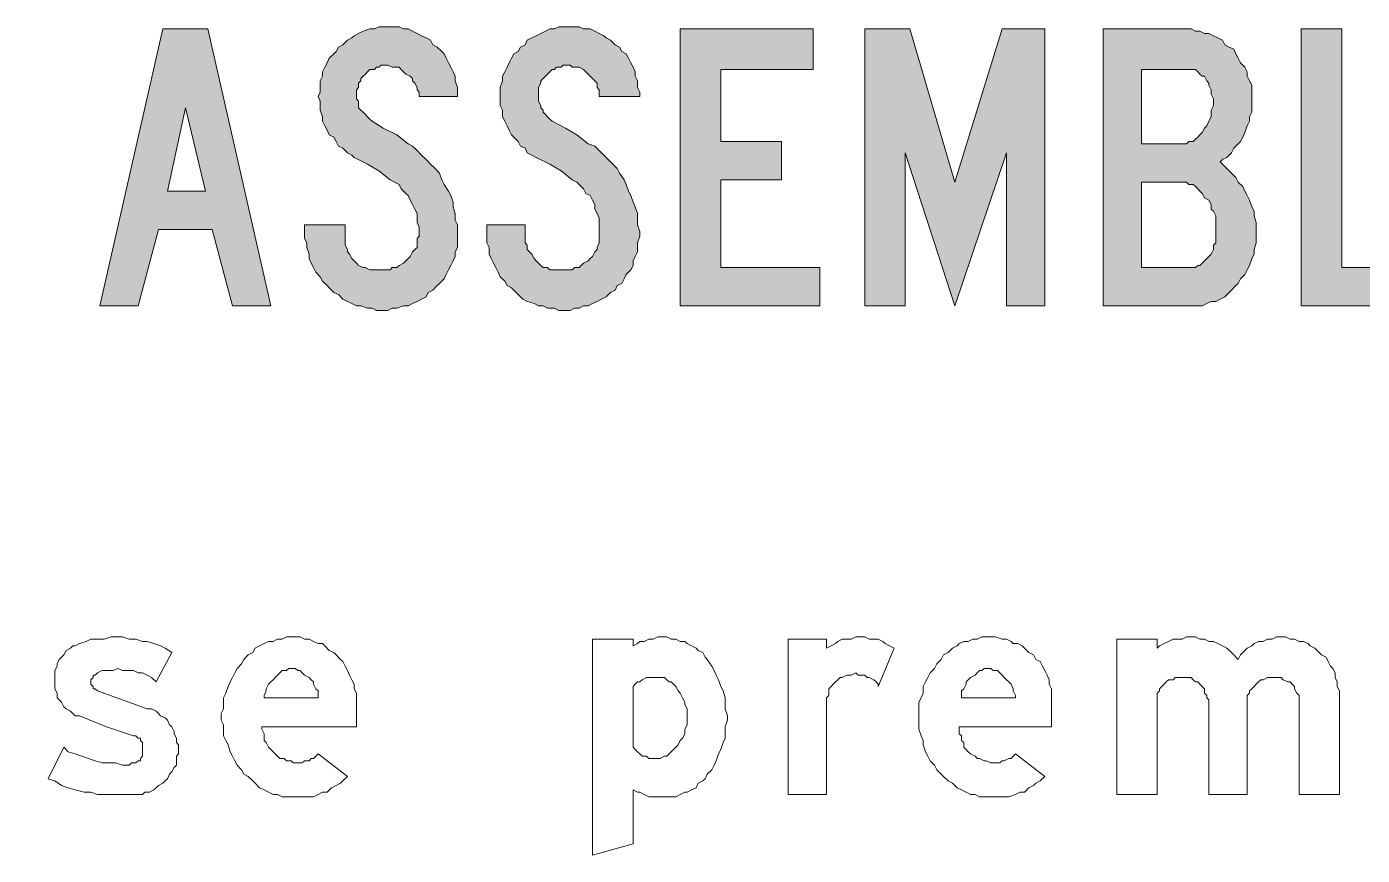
# Model space of a CAD drawing. Extents: x 150 to 1038, y -1303 to 251.
# Drawn here: x 184.82 to 204.11, y 215.54 to 227.49 of the extents above; entities that cross this region are included whole.
import ezdxf

# ---------------------------------------------------------------- set-up
doc = ezdxf.new("R2010")
doc.units = 0
doc.header["$LTSCALE"] = 12
doc.header["$MEASUREMENT"] = 0
doc.layers.add('L18', color=4, linetype='CONTINUOUS')
doc.layers.add('L25', color=1, linetype='CONTINUOUS')

msp = doc.modelspace()

# ---------------------------------------------------------------- hatches: boundary and pattern name
at = {"layer": 'L25'}
h = msp.add_hatch(color=256, dxfattribs=at)
h.paths.add_polyline_path([(212.193, 225.12), (211.641, 225.12), (211.933, 226.322)], flags=16)
h.paths.add_polyline_path([(210.699, 223.463), (211.608, 227.459), (212.258, 227.459), (213.168, 223.463), (212.615, 223.463), (212.323, 224.568), (211.511, 224.568), (211.251, 223.463)])
h.paths.add_polyline_path([(216.676, 223.463), (216.676, 227.459), (218.593, 227.459), (218.593, 226.874), (217.229, 226.874), (217.229, 225.835), (218.106, 225.835), (218.106, 225.282), (217.229, 225.282), (217.229, 224.015), (218.658, 224.015), (218.658, 223.463)])
h.paths.add_polyline_path([(220.64, 225.12), (220.087, 225.12), (220.347, 226.322)], flags=16)
h.paths.add_polyline_path([(219.113, 223.463), (220.055, 227.459), (220.672, 227.459), (221.614, 223.463), (221.03, 223.463), (220.77, 224.568), (219.957, 224.568), (219.698, 223.463)])
h.paths.add_polyline_path([(187.405, 225.12), (186.853, 225.12), (187.113, 226.322)], flags=16)
h.paths.add_polyline_path([(185.878, 223.463), (186.788, 227.459), (187.437, 227.459), (188.347, 223.463), (187.795, 223.463), (187.502, 224.568), (186.723, 224.568), (186.43, 223.463)])
h.paths.add_polyline_path([(194.26, 223.463), (194.26, 227.459), (196.177, 227.459), (196.177, 226.874), (194.845, 226.874), (194.845, 225.835), (195.722, 225.835), (195.722, 225.282), (194.845, 225.282), (194.845, 224.015), (196.274, 224.015), (196.274, 223.463)])
h.paths.add_polyline_path([(196.924, 223.463), (196.924, 227.459), (197.574, 227.459), (198.223, 225.25), (198.906, 227.459), (199.523, 227.459), (199.523, 223.463), (198.971, 223.463), (198.971, 225.672), (198.223, 223.463), (197.509, 225.672), (197.509, 223.463)])
h.paths.add_polyline_path([(201.537, 225.25), (200.92, 225.25), (200.92, 224.015), (201.602, 224.015), (201.635, 224.015), (201.699, 224.015), (201.732, 224.048), (201.764, 224.048), (201.797, 224.08), (201.829, 224.113), (201.862, 224.145), (201.894, 224.178), (201.927, 224.21), (201.959, 224.275), (201.959, 224.34), (201.992, 224.373), (201.992, 224.438), (201.992, 224.503), (201.992, 224.568), (201.992, 224.633), (201.992, 224.698), (201.992, 224.763), (201.959, 224.828), (201.927, 224.86), (201.927, 224.925), (201.894, 224.99), (201.829, 225.023), (201.797, 225.087), (201.764, 225.12), (201.732, 225.152), (201.699, 225.185), (201.667, 225.217), (201.602, 225.217), (201.57, 225.25)], flags=16)
h.paths.add_polyline_path([(203.226, 223.463), (203.226, 227.459), (203.811, 227.459), (203.811, 224.015), (205.241, 224.015), (205.241, 223.463)])
h.paths.add_polyline_path([(206.54, 223.463), (207.092, 223.463), (207.092, 225.25), (208.067, 227.459), (207.45, 227.459), (206.833, 225.997), (206.183, 227.459), (205.565, 227.459), (206.54, 225.25)])
h.paths.add_polyline_path([(171.811, 223.463), (171.811, 226.874), (171.096, 226.874), (171.096, 227.459), (173.078, 227.459), (173.078, 226.874), (172.363, 226.874), (172.363, 223.463)])
h.paths.add_polyline_path([(177.854, 225.12), (177.269, 225.12), (177.561, 226.322)], flags=16)
h.paths.add_polyline_path([(176.327, 223.463), (177.236, 227.459), (177.886, 227.459), (178.796, 223.463), (178.243, 223.463), (177.951, 224.568), (177.171, 224.568), (176.879, 223.463)])
h.paths.add_polyline_path([(179.478, 223.463), (179.478, 227.459), (180.03, 227.459), (180.03, 223.463)])
h.paths.add_polyline_path([(180.875, 223.463), (180.875, 227.459), (181.427, 227.459), (182.467, 225.12), (182.467, 227.459), (183.019, 227.459), (183.019, 223.463), (182.564, 223.463), (181.427, 226.095), (181.427, 223.463)])
h.paths.add_polyline_path([(161.967, 224.308), (162.032, 224.47), (162.032, 224.6), (162.065, 224.763), (162.097, 224.925), (162.097, 225.055), (162.13, 225.217), (162.13, 225.38), (162.13, 225.51), (162.13, 225.672), (162.097, 225.835), (162.097, 225.997), (162.065, 226.127), (162.032, 226.29), (162.032, 226.452), (161.967, 226.582), (161.967, 226.647), (161.935, 226.679), (161.935, 226.712), (161.902, 226.744), (161.87, 226.777), (161.837, 226.809), (161.805, 226.842), (161.74, 226.874), (161.707, 226.907), (161.675, 226.907), (161.61, 226.907), (161.577, 226.939), (161.512, 226.939), (161.48, 226.907), (161.415, 226.907), (161.382, 226.907), (161.35, 226.874), (161.285, 226.842), (161.253, 226.809), (161.22, 226.777), (161.188, 226.744), (161.155, 226.712), (161.123, 226.679), (161.123, 226.647), (161.09, 226.582), (161.058, 226.452), (161.025, 226.29), (161.025, 226.127), (160.993, 225.997), (160.96, 225.835), (160.96, 225.672), (160.96, 225.51), (160.96, 225.38), (160.96, 225.217), (160.96, 225.055), (160.993, 224.925), (161.025, 224.763), (161.025, 224.6), (161.058, 224.47), (161.09, 224.308), (161.123, 224.275), (161.123, 224.21), (161.155, 224.178), (161.188, 224.145), (161.22, 224.113), (161.253, 224.08), (161.285, 224.048), (161.35, 224.015), (161.382, 224.015), (161.415, 223.983), (161.48, 223.983), (161.512, 223.983), (161.577, 223.983), (161.61, 223.983), (161.675, 223.983), (161.707, 224.015), (161.74, 224.015), (161.805, 224.048), (161.837, 224.08), (161.87, 224.113), (161.902, 224.145), (161.935, 224.178), (161.935, 224.21), (161.967, 224.275)], flags=16)
h.paths.add_polyline_path([(162.487, 224.113), (162.552, 224.275), (162.584, 224.438), (162.617, 224.6), (162.649, 224.73), (162.649, 224.893), (162.682, 225.055), (162.682, 225.217), (162.682, 225.38), (162.682, 225.542), (162.682, 225.672), (162.682, 225.835), (162.649, 225.997), (162.649, 226.16), (162.617, 226.322), (162.584, 226.452), (162.552, 226.614), (162.487, 226.777), (162.487, 226.842), (162.455, 226.907), (162.422, 226.972), (162.39, 227.037), (162.357, 227.069), (162.292, 227.134), (162.26, 227.199), (162.195, 227.232), (162.13, 227.297), (162.097, 227.329), (162.032, 227.362), (161.967, 227.394), (161.902, 227.427), (161.837, 227.459), (161.74, 227.459), (161.675, 227.459), (161.61, 227.492), (161.545, 227.492), (161.48, 227.492), (161.415, 227.459), (161.317, 227.459), (161.253, 227.459), (161.188, 227.427), (161.123, 227.394), (161.058, 227.362), (160.993, 227.329), (160.928, 227.297), (160.895, 227.232), (160.83, 227.199), (160.798, 227.134), (160.733, 227.069), (160.7, 227.037), (160.668, 226.972), (160.635, 226.907), (160.603, 226.842), (160.57, 226.777), (160.538, 226.614), (160.505, 226.452), (160.473, 226.322), (160.44, 226.16), (160.44, 225.997), (160.408, 225.835), (160.408, 225.672), (160.408, 225.542), (160.408, 225.38), (160.408, 225.217), (160.408, 225.055), (160.44, 224.893), (160.44, 224.73), (160.473, 224.6), (160.505, 224.438), (160.538, 224.275), (160.57, 224.113), (160.603, 224.048), (160.635, 223.983), (160.668, 223.918), (160.7, 223.885), (160.733, 223.82), (160.798, 223.756), (160.83, 223.691), (160.895, 223.658), (160.928, 223.626), (160.993, 223.561), (161.058, 223.528), (161.123, 223.496), (161.188, 223.463), (161.253, 223.463), (161.317, 223.431), (161.415, 223.431), (161.48, 223.398), (161.545, 223.398), (161.61, 223.398), (161.675, 223.431), (161.74, 223.431), (161.837, 223.463), (161.902, 223.463), (161.967, 223.496), (162.032, 223.528), (162.097, 223.561), (162.13, 223.626), (162.195, 223.658), (162.26, 223.691), (162.292, 223.756), (162.357, 223.82), (162.39, 223.885), (162.422, 223.918), (162.455, 223.983), (162.487, 224.048)])
h.paths.add_polyline_path([(164.664, 225.12), (164.111, 225.12), (164.371, 226.322)], flags=16)
h.paths.add_polyline_path([(163.137, 223.463), (164.079, 227.459), (164.696, 227.459), (165.638, 223.463), (165.054, 223.463), (164.794, 224.568), (163.981, 224.568), (163.722, 223.463)])
h.paths.add_polyline_path([(166.84, 224.015), (167.295, 224.015), (167.328, 224.015), (167.393, 224.015), (167.425, 224.015), (167.49, 224.048), (167.523, 224.08), (167.555, 224.08), (167.62, 224.113), (167.653, 224.145), (167.685, 224.21), (167.718, 224.243), (167.718, 224.275), (167.75, 224.308), (167.783, 224.373), (167.815, 224.503), (167.847, 224.665), (167.88, 224.795), (167.88, 224.925), (167.912, 225.087), (167.912, 225.217), (167.912, 225.38), (167.912, 225.51), (167.912, 225.672), (167.912, 225.802), (167.88, 225.965), (167.88, 226.095), (167.847, 226.257), (167.815, 226.387), (167.783, 226.517), (167.75, 226.582), (167.718, 226.614), (167.718, 226.647), (167.685, 226.712), (167.653, 226.744), (167.62, 226.777), (167.555, 226.809), (167.523, 226.842), (167.49, 226.842), (167.425, 226.874), (167.393, 226.874), (167.328, 226.874), (167.295, 226.874), (166.84, 226.874)], flags=16)
h.paths.add_polyline_path([(166.288, 223.463), (167.295, 223.463), (167.36, 223.463), (167.425, 223.463), (167.523, 223.463), (167.588, 223.496), (167.653, 223.496), (167.718, 223.528), (167.783, 223.561), (167.847, 223.593), (167.912, 223.658), (167.977, 223.691), (168.01, 223.756), (168.075, 223.788), (168.107, 223.853), (168.172, 223.918), (168.205, 223.983), (168.237, 224.048), (168.27, 224.113), (168.302, 224.178), (168.335, 224.308), (168.367, 224.438), (168.4, 224.6), (168.432, 224.73), (168.465, 224.86), (168.465, 225.023), (168.497, 225.152), (168.497, 225.315), (168.497, 225.445), (168.497, 225.607), (168.497, 225.737), (168.465, 225.867), (168.465, 226.03), (168.432, 226.16), (168.4, 226.322), (168.367, 226.452), (168.335, 226.582), (168.302, 226.712), (168.27, 226.809), (168.237, 226.874), (168.205, 226.939), (168.172, 227.004), (168.107, 227.037), (168.075, 227.102), (168.01, 227.167), (167.977, 227.199), (167.912, 227.264), (167.847, 227.297), (167.783, 227.329), (167.718, 227.362), (167.653, 227.394), (167.588, 227.394), (167.523, 227.427), (167.425, 227.427), (167.36, 227.459), (167.295, 227.459), (166.288, 227.459)])
h.paths.add_polyline_path([(215.442, 225.282), (215.474, 225.315), (215.539, 225.347), (215.604, 225.38), (215.669, 225.412), (215.702, 225.477), (215.767, 225.51), (215.799, 225.575), (215.832, 225.64), (215.864, 225.672), (215.897, 225.77), (215.929, 225.835), (215.962, 225.932), (215.994, 225.997), (215.994, 226.095), (216.026, 226.16), (216.026, 226.257), (216.026, 226.322), (216.026, 226.419), (216.026, 226.484), (215.994, 226.582), (215.994, 226.647), (215.962, 226.744), (215.929, 226.809), (215.897, 226.907), (215.864, 226.972), (215.832, 227.037), (215.799, 227.069), (215.734, 227.134), (215.702, 227.199), (215.637, 227.232), (215.604, 227.264), (215.539, 227.329), (215.474, 227.362), (215.409, 227.394), (215.344, 227.394), (215.279, 227.427), (215.214, 227.427), (215.149, 227.459), (215.052, 227.459), (213.817, 227.459), (213.817, 223.463), (214.402, 223.463), (214.402, 225.217), (214.857, 225.217), (215.442, 223.463), (216.026, 223.463)])
h.paths.add_polyline_path([(215.052, 225.77), (214.402, 225.77), (214.402, 226.874), (215.052, 226.874), (215.117, 226.874), (215.149, 226.874), (215.182, 226.874), (215.247, 226.842), (215.279, 226.809), (215.312, 226.777), (215.344, 226.777), (215.377, 226.712), (215.377, 226.679), (215.409, 226.614), (215.442, 226.549), (215.442, 226.484), (215.474, 226.419), (215.474, 226.355), (215.474, 226.29), (215.474, 226.225), (215.442, 226.16), (215.442, 226.095), (215.409, 226.03), (215.377, 225.965), (215.377, 225.932), (215.344, 225.9), (215.312, 225.867), (215.279, 225.835), (215.247, 225.802), (215.182, 225.802), (215.149, 225.77), (215.117, 225.77)], flags=16)
h.paths.add_polyline_path([(189.419, 224.503), (189.419, 224.633), (188.834, 224.633), (188.834, 224.535), (188.834, 224.438), (188.867, 224.373), (188.867, 224.308), (188.899, 224.21), (188.899, 224.145), (188.932, 224.08), (188.964, 224.015), (188.997, 223.95), (189.062, 223.885), (189.094, 223.82), (189.159, 223.756), (189.192, 223.723), (189.257, 223.658), (189.322, 223.626), (189.387, 223.561), (189.452, 223.528), (189.517, 223.496), (189.582, 223.463), (189.647, 223.463), (189.744, 223.431), (189.809, 223.431), (189.874, 223.398), (189.971, 223.398), (190.036, 223.398), (190.101, 223.431), (190.166, 223.431), (190.264, 223.463), (190.329, 223.463), (190.394, 223.496), (190.459, 223.528), (190.524, 223.561), (190.589, 223.593), (190.621, 223.658), (190.686, 223.691), (190.751, 223.756), (190.784, 223.788), (190.849, 223.853), (190.881, 223.918), (190.914, 223.983), (190.946, 224.048), (190.979, 224.113), (191.011, 224.178), (191.011, 224.243), (191.044, 224.308), (191.044, 224.373), (191.044, 224.47), (191.044, 224.535), (191.044, 224.633), (191.011, 224.698), (191.011, 224.795), (190.979, 224.893), (190.979, 224.958), (190.946, 225.055), (190.914, 225.12), (190.849, 225.217), (190.816, 225.282), (190.784, 225.38), (190.719, 225.445), (190.654, 225.51), (190.589, 225.575), (190.524, 225.64), (190.459, 225.705), (190.394, 225.77), (190.329, 225.802), (190.166, 225.932), (189.971, 226.03), (189.809, 226.127), (189.777, 226.16), (189.744, 226.192), (189.712, 226.225), (189.679, 226.257), (189.647, 226.29), (189.614, 226.322), (189.614, 226.355), (189.614, 226.419), (189.582, 226.452), (189.582, 226.484), (189.582, 226.549), (189.582, 226.582), (189.614, 226.614), (189.614, 226.679), (189.647, 226.712), (189.647, 226.744), (189.679, 226.777), (189.712, 226.809), (189.744, 226.842), (189.777, 226.874), (189.842, 226.874), (189.874, 226.907), (189.907, 226.907), (189.939, 226.939), (190.004, 226.939), (190.036, 226.939), (190.101, 226.907), (190.134, 226.907), (190.199, 226.907), (190.231, 226.874), (190.264, 226.842), (190.296, 226.809), (190.361, 226.777), (190.394, 226.744), (190.394, 226.712), (190.426, 226.679), (190.459, 226.614), (190.459, 226.582), (190.491, 226.549), (190.491, 226.484), (191.044, 226.484), (191.044, 226.549), (191.044, 226.614), (191.011, 226.712), (191.011, 226.777), (190.979, 226.842), (190.946, 226.907), (190.914, 226.972), (190.881, 227.037), (190.849, 227.102), (190.816, 227.134), (190.751, 227.199), (190.686, 227.232), (190.654, 227.297), (190.589, 227.329), (190.524, 227.362), (190.459, 227.394), (190.394, 227.427), (190.329, 227.459), (190.264, 227.459), (190.199, 227.492), (190.101, 227.492), (190.036, 227.492), (189.971, 227.492), (189.907, 227.492), (189.842, 227.459), (189.777, 227.459), (189.679, 227.427), (189.614, 227.394), (189.549, 227.362), (189.517, 227.329), (189.452, 227.297), (189.387, 227.232), (189.322, 227.199), (189.289, 227.134), (189.257, 227.102), (189.192, 227.037), (189.159, 226.972), (189.127, 226.907), (189.094, 226.842), (189.094, 226.777), (189.062, 226.712), (189.062, 226.614), (189.062, 226.549), (189.029, 226.484), (189.062, 226.419), (189.062, 226.355), (189.062, 226.29), (189.094, 226.192), (189.094, 226.127), (189.127, 226.062), (189.159, 225.997), (189.192, 225.932), (189.257, 225.9), (189.289, 225.835), (189.322, 225.77), (189.387, 225.737), (189.452, 225.672), (189.517, 225.64), (189.549, 225.607), (189.744, 225.51), (189.907, 225.412), (190.069, 225.282), (190.134, 225.25), (190.199, 225.217), (190.231, 225.152), (190.296, 225.087), (190.329, 225.055), (190.361, 224.99), (190.394, 224.925), (190.426, 224.86), (190.459, 224.795), (190.459, 224.73), (190.459, 224.665), (190.491, 224.6), (190.491, 224.535), (190.491, 224.47), (190.459, 224.438), (190.459, 224.373), (190.459, 224.308), (190.426, 224.275), (190.394, 224.243), (190.361, 224.178), (190.329, 224.145), (190.296, 224.113), (190.264, 224.08), (190.199, 224.048), (190.166, 224.015), (190.101, 224.015), (190.069, 223.983), (190.004, 223.983), (189.971, 223.983), (189.907, 223.983), (189.874, 223.983), (189.809, 223.983), (189.777, 223.983), (189.712, 224.015), (189.679, 224.015), (189.614, 224.048), (189.582, 224.08), (189.549, 224.113), (189.517, 224.145), (189.484, 224.21), (189.452, 224.243), (189.452, 224.275), (189.419, 224.34), (189.419, 224.373), (189.419, 224.438)])
h.paths.add_polyline_path([(192.018, 224.503), (192.018, 224.633), (191.466, 224.633), (191.466, 224.535), (191.466, 224.438), (191.466, 224.373), (191.498, 224.308), (191.498, 224.21), (191.531, 224.145), (191.563, 224.08), (191.596, 224.015), (191.628, 223.95), (191.661, 223.885), (191.726, 223.82), (191.758, 223.756), (191.823, 223.723), (191.888, 223.658), (191.921, 223.626), (191.986, 223.561), (192.051, 223.528), (192.148, 223.496), (192.213, 223.463), (192.278, 223.463), (192.343, 223.431), (192.441, 223.431), (192.506, 223.398), (192.57, 223.398), (192.668, 223.398), (192.733, 223.431), (192.798, 223.431), (192.863, 223.463), (192.928, 223.463), (192.993, 223.496), (193.058, 223.528), (193.123, 223.561), (193.188, 223.593), (193.253, 223.658), (193.318, 223.691), (193.35, 223.756), (193.415, 223.788), (193.448, 223.853), (193.48, 223.918), (193.545, 223.983), (193.578, 224.048), (193.578, 224.113), (193.61, 224.178), (193.643, 224.243), (193.643, 224.308), (193.643, 224.373), (193.675, 224.47), (193.675, 224.535), (193.643, 224.633), (193.643, 224.698), (193.643, 224.795), (193.61, 224.893), (193.578, 224.958), (193.545, 225.055), (193.513, 225.12), (193.48, 225.217), (193.448, 225.282), (193.383, 225.38), (193.35, 225.445), (193.285, 225.51), (193.22, 225.575), (193.155, 225.64), (193.09, 225.705), (193.025, 225.77), (192.928, 225.802), (192.765, 225.932), (192.603, 226.03), (192.408, 226.127), (192.376, 226.16), (192.343, 226.192), (192.311, 226.225), (192.278, 226.257), (192.278, 226.29), (192.246, 226.322), (192.246, 226.355), (192.213, 226.419), (192.213, 226.452), (192.213, 226.484), (192.213, 226.549), (192.213, 226.582), (192.213, 226.614), (192.246, 226.679), (192.246, 226.712), (192.278, 226.744), (192.311, 226.777), (192.343, 226.809), (192.376, 226.842), (192.408, 226.874), (192.441, 226.874), (192.473, 226.907), (192.538, 226.907), (192.57, 226.939), (192.603, 226.939), (192.668, 226.939), (192.7, 226.907), (192.765, 226.907), (192.798, 226.907), (192.863, 226.874), (192.895, 226.842), (192.928, 226.809), (192.96, 226.777), (192.993, 226.744), (193.025, 226.712), (193.058, 226.679), (193.058, 226.614), (193.09, 226.582), (193.09, 226.549), (193.09, 226.484), (193.675, 226.484), (193.675, 226.549), (193.643, 226.614), (193.643, 226.712), (193.61, 226.777), (193.61, 226.842), (193.578, 226.907), (193.545, 226.972), (193.513, 227.037), (193.48, 227.102), (193.415, 227.134), (193.383, 227.199), (193.318, 227.232), (193.253, 227.297), (193.188, 227.329), (193.155, 227.362), (193.09, 227.394), (193.025, 227.427), (192.96, 227.459), (192.863, 227.459), (192.798, 227.492), (192.733, 227.492), (192.668, 227.492), (192.603, 227.492), (192.506, 227.492), (192.441, 227.459), (192.376, 227.459), (192.311, 227.427), (192.246, 227.394), (192.181, 227.362), (192.116, 227.329), (192.051, 227.297), (192.018, 227.232), (191.953, 227.199), (191.921, 227.134), (191.856, 227.102), (191.823, 227.037), (191.791, 226.972), (191.758, 226.907), (191.726, 226.842), (191.693, 226.777), (191.693, 226.712), (191.661, 226.614), (191.661, 226.549), (191.661, 226.484), (191.661, 226.419), (191.661, 226.355), (191.693, 226.29), (191.693, 226.192), (191.726, 226.127), (191.758, 226.062), (191.791, 225.997), (191.823, 225.932), (191.856, 225.9), (191.921, 225.835), (191.953, 225.77), (192.018, 225.737), (192.051, 225.672), (192.116, 225.64), (192.181, 225.607), (192.376, 225.51), (192.538, 225.412), (192.7, 225.282), (192.765, 225.25), (192.798, 225.217), (192.863, 225.152), (192.895, 225.087), (192.96, 225.055), (192.993, 224.99), (193.025, 224.925), (193.025, 224.86), (193.058, 224.795), (193.09, 224.73), (193.09, 224.665), (193.09, 224.6), (193.09, 224.535), (193.09, 224.47), (193.09, 224.438), (193.09, 224.373), (193.058, 224.308), (193.058, 224.275), (193.025, 224.243), (192.993, 224.178), (192.96, 224.145), (192.928, 224.113), (192.863, 224.08), (192.83, 224.048), (192.798, 224.015), (192.733, 224.015), (192.7, 223.983), (192.635, 223.983), (192.57, 223.983), (192.538, 223.983), (192.473, 223.983), (192.441, 223.983), (192.376, 223.983), (192.343, 224.015), (192.278, 224.015), (192.246, 224.048), (192.213, 224.08), (192.181, 224.113), (192.148, 224.145), (192.116, 224.21), (192.083, 224.243), (192.051, 224.275), (192.051, 224.34), (192.018, 224.373), (192.018, 224.438)])
h.paths.add_polyline_path([(200.367, 223.463), (201.602, 223.463), (201.667, 223.463), (201.732, 223.463), (201.797, 223.463), (201.862, 223.496), (201.927, 223.528), (201.992, 223.528), (202.057, 223.561), (202.122, 223.593), (202.187, 223.658), (202.219, 223.691), (202.284, 223.756), (202.317, 223.788), (202.349, 223.853), (202.414, 223.918), (202.447, 223.983), (202.479, 224.048), (202.512, 224.145), (202.544, 224.21), (202.544, 224.275), (202.577, 224.373), (202.577, 224.438), (202.577, 224.503), (202.577, 224.6), (202.577, 224.665), (202.544, 224.763), (202.544, 224.828), (202.512, 224.893), (202.479, 224.99), (202.447, 225.055), (202.414, 225.12), (202.382, 225.185), (202.317, 225.25), (202.284, 225.315), (202.219, 225.38), (202.154, 225.445), (202.122, 225.477), (202.057, 225.542), (202.089, 225.575), (202.154, 225.607), (202.219, 225.672), (202.252, 225.737), (202.317, 225.802), (202.349, 225.835), (202.382, 225.9), (202.414, 225.965), (202.447, 226.062), (202.479, 226.127), (202.479, 226.192), (202.512, 226.257), (202.512, 226.355), (202.512, 226.419), (202.512, 226.484), (202.512, 226.549), (202.512, 226.647), (202.479, 226.712), (202.447, 226.777), (202.447, 226.842), (202.414, 226.907), (202.349, 226.972), (202.317, 227.037), (202.284, 227.102), (202.252, 227.167), (202.187, 227.199), (202.122, 227.232), (202.089, 227.297), (202.024, 227.329), (201.959, 227.362), (201.894, 227.394), (201.829, 227.394), (201.764, 227.427), (201.699, 227.427), (201.635, 227.459), (201.57, 227.459), (200.367, 227.459)])
h.paths.add_polyline_path([(201.537, 225.802), (201.57, 225.802), (201.602, 225.835), (201.635, 225.835), (201.667, 225.835), (201.699, 225.867), (201.732, 225.9), (201.764, 225.932), (201.797, 225.965), (201.829, 226.03), (201.862, 226.062), (201.894, 226.127), (201.927, 226.192), (201.927, 226.225), (201.927, 226.29), (201.959, 226.355), (201.959, 226.419), (201.959, 226.452), (201.927, 226.517), (201.927, 226.582), (201.894, 226.647), (201.894, 226.679), (201.862, 226.712), (201.829, 226.777), (201.797, 226.777), (201.764, 226.809), (201.732, 226.842), (201.699, 226.874), (201.635, 226.874), (201.602, 226.874), (201.57, 226.874), (200.92, 226.874), (200.92, 225.802)], flags=16)
h.paths.add_polyline_path([(175.287, 225.282), (175.352, 225.315), (175.385, 225.347), (175.45, 225.38), (175.515, 225.412), (175.547, 225.477), (175.612, 225.51), (175.644, 225.575), (175.677, 225.64), (175.709, 225.672), (175.742, 225.77), (175.774, 225.835), (175.807, 225.932), (175.839, 225.997), (175.872, 226.095), (175.872, 226.16), (175.872, 226.257), (175.872, 226.322), (175.872, 226.419), (175.872, 226.484), (175.872, 226.582), (175.839, 226.647), (175.807, 226.744), (175.774, 226.809), (175.742, 226.907), (175.709, 226.972), (175.677, 227.037), (175.644, 227.069), (175.612, 227.134), (175.547, 227.199), (175.515, 227.232), (175.45, 227.264), (175.385, 227.329), (175.32, 227.362), (175.255, 227.394), (175.19, 227.394), (175.125, 227.427), (175.06, 227.427), (174.995, 227.459), (174.93, 227.459), (173.695, 227.459), (173.695, 223.463), (174.248, 223.463), (174.248, 225.217), (174.735, 225.217), (175.287, 223.463), (175.872, 223.463)])
h.paths.add_polyline_path([(174.93, 225.77), (174.248, 225.77), (174.248, 226.874), (174.93, 226.874), (174.962, 226.874), (174.995, 226.874), (175.06, 226.874), (175.092, 226.842), (175.125, 226.809), (175.157, 226.777), (175.19, 226.777), (175.222, 226.712), (175.255, 226.679), (175.255, 226.614), (175.287, 226.549), (175.32, 226.484), (175.32, 226.419), (175.32, 226.355), (175.32, 226.29), (175.32, 226.225), (175.32, 226.16), (175.287, 226.095), (175.255, 226.03), (175.255, 225.965), (175.222, 225.932), (175.19, 225.9), (175.157, 225.867), (175.125, 225.835), (175.092, 225.802), (175.06, 225.802), (174.995, 225.77), (174.962, 225.77)], flags=16)
h.paths.add_polyline_path([(159.336, 225.282), (159.401, 225.315), (159.433, 225.347), (159.498, 225.38), (159.563, 225.412), (159.596, 225.477), (159.661, 225.51), (159.693, 225.575), (159.726, 225.64), (159.758, 225.672), (159.791, 225.77), (159.823, 225.835), (159.856, 225.932), (159.888, 225.997), (159.888, 226.095), (159.921, 226.16), (159.921, 226.257), (159.921, 226.322), (159.921, 226.419), (159.921, 226.484), (159.888, 226.582), (159.888, 226.647), (159.856, 226.744), (159.823, 226.809), (159.791, 226.907), (159.758, 226.972), (159.726, 227.037), (159.693, 227.069), (159.661, 227.134), (159.596, 227.199), (159.531, 227.232), (159.498, 227.264), (159.433, 227.329), (159.368, 227.362), (159.303, 227.394), (159.238, 227.394), (159.173, 227.427), (159.108, 227.427), (159.043, 227.459), (158.978, 227.459), (157.711, 227.459), (157.711, 223.463), (158.296, 223.463), (158.296, 225.217), (158.751, 225.217), (159.336, 223.463), (159.921, 223.463)])
h.paths.add_polyline_path([(158.978, 225.77), (158.296, 225.77), (158.296, 226.874), (158.978, 226.874), (159.011, 226.874), (159.043, 226.874), (159.108, 226.874), (159.141, 226.842), (159.173, 226.809), (159.206, 226.777), (159.238, 226.777), (159.271, 226.712), (159.271, 226.679), (159.303, 226.614), (159.336, 226.549), (159.336, 226.484), (159.368, 226.419), (159.368, 226.355), (159.368, 226.29), (159.368, 226.225), (159.336, 226.16), (159.336, 226.095), (159.303, 226.03), (159.271, 225.965), (159.271, 225.932), (159.238, 225.9), (159.206, 225.867), (159.173, 225.835), (159.141, 225.802), (159.108, 225.802), (159.043, 225.77), (159.011, 225.77)], flags=16)

# ---------------------------------------------------------------- linework, layer by layer
at = {"layer": 'L18', "lineweight": 0}
for points in [[(185.878, 223.463), (186.788, 227.459), (187.437, 227.459), (188.347, 223.463), (187.795, 223.463), (187.502, 224.568), (186.723, 224.568), (186.43, 223.463), (185.878, 223.463), (185.878, 223.463)], [(190.491, 226.484), (191.044, 226.484), (191.044, 226.549), (191.044, 226.614), (191.011, 226.712), (191.011, 226.777), (190.979, 226.842), (190.946, 226.907), (190.914, 226.972), (190.881, 227.037), (190.849, 227.102), (190.816, 227.134), (190.751, 227.199), (190.686, 227.232), (190.654, 227.297), (190.589, 227.329), (190.524, 227.362), (190.459, 227.394), (190.394, 227.427), (190.329, 227.459), (190.264, 227.459), (190.199, 227.492), (190.101, 227.492), (190.036, 227.492), (189.971, 227.492), (189.907, 227.492), (189.842, 227.459), (189.777, 227.459), (189.679, 227.427), (189.614, 227.394), (189.549, 227.362), (189.517, 227.329), (189.452, 227.297), (189.387, 227.232), (189.322, 227.199), (189.289, 227.134), (189.257, 227.102), (189.192, 227.037), (189.159, 226.972), (189.127, 226.907), (189.094, 226.842), (189.094, 226.777), (189.062, 226.712), (189.062, 226.614), (189.062, 226.549), (189.029, 226.484), (189.062, 226.419), (189.062, 226.355), (189.062, 226.29), (189.094, 226.192), (189.094, 226.127), (189.127, 226.062), (189.159, 225.997), (189.192, 225.932), (189.257, 225.9), (189.289, 225.835), (189.322, 225.77), (189.387, 225.737), (189.452, 225.672), (189.517, 225.64), (189.549, 225.607)], [(193.09, 226.484), (193.675, 226.484), (193.675, 226.549), (193.643, 226.614), (193.643, 226.712), (193.61, 226.777), (193.61, 226.842), (193.578, 226.907), (193.545, 226.972), (193.513, 227.037), (193.48, 227.102), (193.415, 227.134), (193.383, 227.199), (193.318, 227.232), (193.253, 227.297), (193.188, 227.329), (193.155, 227.362), (193.09, 227.394), (193.025, 227.427), (192.96, 227.459), (192.863, 227.459), (192.798, 227.492), (192.733, 227.492), (192.668, 227.492), (192.603, 227.492), (192.506, 227.492), (192.441, 227.459), (192.376, 227.459), (192.311, 227.427), (192.246, 227.394), (192.181, 227.362), (192.116, 227.329), (192.051, 227.297), (192.018, 227.232), (191.953, 227.199), (191.921, 227.134), (191.856, 227.102), (191.823, 227.037), (191.791, 226.972), (191.758, 226.907), (191.726, 226.842), (191.693, 226.777), (191.693, 226.712), (191.661, 226.614), (191.661, 226.549), (191.661, 226.484), (191.661, 226.419), (191.661, 226.355), (191.693, 226.29), (191.693, 226.192), (191.726, 226.127), (191.758, 226.062), (191.791, 225.997), (191.823, 225.932), (191.856, 225.9), (191.921, 225.835), (191.953, 225.77), (192.018, 225.737), (192.051, 225.672), (192.116, 225.64), (192.181, 225.607)], [(194.26, 223.463), (194.26, 227.459), (196.177, 227.459), (196.177, 226.874), (194.845, 226.874), (194.845, 225.835), (195.722, 225.835), (195.722, 225.282), (194.845, 225.282), (194.845, 224.015), (196.274, 224.015), (196.274, 223.463), (194.26, 223.463), (194.26, 223.463)], [(196.924, 223.463), (196.924, 227.459), (197.574, 227.459), (198.223, 225.25), (198.906, 227.459), (199.523, 227.459), (199.523, 223.463), (198.971, 223.463), (198.971, 225.672), (198.223, 223.463), (197.509, 225.672), (197.509, 223.463), (196.924, 223.463), (196.924, 223.463)], [(200.367, 223.463), (200.367, 227.459), (201.57, 227.459)], [(202.317, 227.037), (202.284, 227.102), (202.252, 227.167), (202.187, 227.199), (202.122, 227.232), (202.089, 227.297), (202.024, 227.329), (201.959, 227.362), (201.894, 227.394), (201.829, 227.394), (201.764, 227.427), (201.699, 227.427), (201.635, 227.459), (201.57, 227.459)], [(203.226, 223.463), (203.226, 227.459), (203.811, 227.459), (203.811, 224.015), (205.241, 224.015), (205.241, 223.463), (203.226, 223.463), (203.226, 223.463)], [(202.057, 225.542), (202.089, 225.575), (202.154, 225.607), (202.219, 225.672), (202.252, 225.737), (202.317, 225.802), (202.349, 225.835), (202.382, 225.9), (202.414, 225.965), (202.447, 226.062), (202.479, 226.127), (202.479, 226.192), (202.512, 226.257), (202.512, 226.355), (202.512, 226.419), (202.512, 226.484), (202.512, 226.549), (202.512, 226.647), (202.479, 226.712), (202.447, 226.777), (202.447, 226.842), (202.414, 226.907), (202.349, 226.972), (202.317, 227.037)], [(190.036, 226.939), (190.004, 226.939), (189.939, 226.939), (189.907, 226.907), (189.874, 226.907), (189.842, 226.874), (189.777, 226.874), (189.744, 226.842), (189.712, 226.809), (189.679, 226.777), (189.647, 226.744), (189.647, 226.712), (189.614, 226.679), (189.614, 226.614), (189.582, 226.582), (189.582, 226.549), (189.582, 226.484), (189.582, 226.452), (189.614, 226.419), (189.614, 226.355), (189.614, 226.322), (189.647, 226.29), (189.679, 226.257), (189.712, 226.225), (189.744, 226.192), (189.777, 226.16), (189.809, 226.127)], [(190.491, 226.484), (190.491, 226.549), (190.459, 226.582), (190.459, 226.614), (190.426, 226.679), (190.394, 226.712), (190.394, 226.744), (190.361, 226.777), (190.296, 226.809), (190.264, 226.842), (190.231, 226.874), (190.199, 226.907), (190.134, 226.907), (190.101, 226.907), (190.036, 226.939)], [(192.668, 226.939), (192.603, 226.939), (192.57, 226.939), (192.538, 226.907), (192.473, 226.907), (192.441, 226.874), (192.408, 226.874), (192.376, 226.842), (192.343, 226.809), (192.311, 226.777), (192.278, 226.744), (192.246, 226.712), (192.246, 226.679), (192.213, 226.614), (192.213, 226.582), (192.213, 226.549), (192.213, 226.484), (192.213, 226.452), (192.213, 226.419), (192.246, 226.355), (192.246, 226.322), (192.278, 226.29), (192.278, 226.257), (192.311, 226.225), (192.343, 226.192), (192.376, 226.16), (192.408, 226.127)], [(193.09, 226.484), (193.09, 226.549), (193.09, 226.582), (193.058, 226.614), (193.058, 226.679), (193.025, 226.712), (192.993, 226.744), (192.96, 226.777), (192.928, 226.809), (192.895, 226.842), (192.863, 226.874), (192.798, 226.907), (192.765, 226.907), (192.7, 226.907), (192.668, 226.939)], [(201.537, 225.802), (200.92, 225.802), (200.92, 226.874), (201.57, 226.874)], [(201.894, 226.679), (201.862, 226.712), (201.829, 226.777), (201.797, 226.777), (201.764, 226.809), (201.732, 226.842), (201.699, 226.874), (201.635, 226.874), (201.602, 226.874), (201.57, 226.874)], [(201.732, 225.9), (201.764, 225.932), (201.797, 225.965), (201.829, 226.03), (201.862, 226.062), (201.894, 226.127), (201.927, 226.192), (201.927, 226.225), (201.927, 226.29), (201.959, 226.355), (201.959, 226.419), (201.959, 226.452), (201.927, 226.517), (201.927, 226.582), (201.894, 226.647), (201.894, 226.679)], [(187.405, 225.12), (186.853, 225.12), (187.113, 226.322), (187.405, 225.12), (187.405, 225.12)], [(188.834, 224.633), (188.834, 224.535), (188.834, 224.438), (188.867, 224.373), (188.867, 224.308), (188.899, 224.21), (188.899, 224.145), (188.932, 224.08), (188.964, 224.015), (188.997, 223.95), (189.062, 223.885), (189.094, 223.82), (189.159, 223.756), (189.192, 223.723), (189.257, 223.658), (189.322, 223.626), (189.387, 223.561), (189.452, 223.528), (189.517, 223.496), (189.582, 223.463), (189.647, 223.463), (189.744, 223.431), (189.809, 223.431), (189.874, 223.398), (189.971, 223.398), (190.036, 223.398), (190.101, 223.431), (190.166, 223.431), (190.264, 223.463), (190.329, 223.463), (190.394, 223.496), (190.459, 223.528), (190.524, 223.561), (190.589, 223.593), (190.621, 223.658), (190.686, 223.691), (190.751, 223.756), (190.784, 223.788), (190.849, 223.853), (190.881, 223.918), (190.914, 223.983), (190.946, 224.048), (190.979, 224.113), (191.011, 224.178), (191.011, 224.243), (191.044, 224.308), (191.044, 224.373), (191.044, 224.47), (191.044, 224.535), (191.044, 224.633), (191.011, 224.698), (191.011, 224.795), (190.979, 224.893), (190.979, 224.958), (190.946, 225.055), (190.914, 225.12), (190.849, 225.217), (190.816, 225.282), (190.784, 225.38), (190.719, 225.445), (190.654, 225.51), (190.589, 225.575), (190.524, 225.64), (190.459, 225.705), (190.394, 225.77), (190.329, 225.802), (190.166, 225.932), (189.971, 226.03), (189.809, 226.127)], [(191.466, 224.633), (191.466, 224.535), (191.466, 224.438), (191.466, 224.373), (191.498, 224.308), (191.498, 224.21), (191.531, 224.145), (191.563, 224.08), (191.596, 224.015), (191.628, 223.95), (191.661, 223.885), (191.726, 223.82), (191.758, 223.756), (191.823, 223.723), (191.888, 223.658), (191.921, 223.626), (191.986, 223.561), (192.051, 223.528), (192.148, 223.496), (192.213, 223.463), (192.278, 223.463), (192.343, 223.431), (192.441, 223.431), (192.506, 223.398), (192.57, 223.398), (192.668, 223.398), (192.733, 223.431), (192.798, 223.431), (192.863, 223.463), (192.928, 223.463), (192.993, 223.496), (193.058, 223.528), (193.123, 223.561), (193.188, 223.593), (193.253, 223.658), (193.318, 223.691), (193.35, 223.756), (193.415, 223.788), (193.448, 223.853), (193.48, 223.918), (193.545, 223.983), (193.578, 224.048), (193.578, 224.113), (193.61, 224.178), (193.643, 224.243), (193.643, 224.308), (193.643, 224.373), (193.675, 224.47), (193.675, 224.535), (193.643, 224.633), (193.643, 224.698), (193.643, 224.795), (193.61, 224.893), (193.578, 224.958), (193.545, 225.055), (193.513, 225.12), (193.48, 225.217), (193.448, 225.282), (193.383, 225.38), (193.35, 225.445), (193.285, 225.51), (193.22, 225.575), (193.155, 225.64), (193.09, 225.705), (193.025, 225.77), (192.928, 225.802), (192.765, 225.932), (192.603, 226.03), (192.408, 226.127)], [(201.537, 225.802), (201.57, 225.802), (201.602, 225.835), (201.635, 225.835), (201.667, 225.835), (201.699, 225.867), (201.732, 225.9)], [(190.069, 225.282), (189.907, 225.412), (189.744, 225.51), (189.549, 225.607)], [(192.7, 225.282), (192.538, 225.412), (192.376, 225.51), (192.181, 225.607)], [(200.367, 223.463), (201.602, 223.463), (201.667, 223.463), (201.732, 223.463), (201.797, 223.463), (201.862, 223.496), (201.927, 223.528), (201.992, 223.528), (202.057, 223.561), (202.122, 223.593), (202.187, 223.658), (202.219, 223.691), (202.284, 223.756), (202.317, 223.788), (202.349, 223.853), (202.414, 223.918), (202.447, 223.983), (202.479, 224.048), (202.512, 224.145), (202.544, 224.21), (202.544, 224.275), (202.577, 224.373), (202.577, 224.438), (202.577, 224.503), (202.577, 224.6), (202.577, 224.665), (202.544, 224.763), (202.544, 224.828), (202.512, 224.893), (202.479, 224.99), (202.447, 225.055), (202.414, 225.12), (202.382, 225.185), (202.317, 225.25), (202.284, 225.315), (202.219, 225.38), (202.154, 225.445), (202.122, 225.477), (202.057, 225.542)], [(190.491, 224.535), (190.491, 224.6), (190.459, 224.665), (190.459, 224.73), (190.459, 224.795), (190.426, 224.86), (190.394, 224.925), (190.361, 224.99), (190.329, 225.055), (190.296, 225.087), (190.231, 225.152), (190.199, 225.217), (190.134, 225.25), (190.069, 225.282)], [(193.09, 224.535), (193.09, 224.6), (193.09, 224.665), (193.09, 224.73), (193.058, 224.795), (193.025, 224.86), (193.025, 224.925), (192.993, 224.99), (192.96, 225.055), (192.895, 225.087), (192.863, 225.152), (192.798, 225.217), (192.765, 225.25), (192.7, 225.282)], [(201.537, 225.25), (200.92, 225.25), (200.92, 224.015), (201.602, 224.015), (201.635, 224.015), (201.699, 224.015), (201.732, 224.048), (201.764, 224.048), (201.797, 224.08), (201.829, 224.113), (201.862, 224.145), (201.894, 224.178), (201.927, 224.21), (201.959, 224.275), (201.959, 224.34), (201.992, 224.373), (201.992, 224.438), (201.992, 224.503), (201.992, 224.568), (201.992, 224.633), (201.992, 224.698), (201.992, 224.763), (201.959, 224.828), (201.927, 224.86), (201.927, 224.925), (201.894, 224.99), (201.829, 225.023), (201.797, 225.087), (201.764, 225.12), (201.732, 225.152), (201.699, 225.185), (201.667, 225.217), (201.602, 225.217), (201.57, 225.25), (201.537, 225.25), (201.537, 225.25)], [(189.419, 224.503), (189.419, 224.633), (188.834, 224.633)], [(189.419, 224.503), (189.419, 224.438), (189.419, 224.373), (189.419, 224.34), (189.452, 224.275), (189.452, 224.243), (189.484, 224.21), (189.517, 224.145), (189.549, 224.113), (189.582, 224.08), (189.614, 224.048), (189.679, 224.015), (189.712, 224.015), (189.777, 223.983), (189.809, 223.983), (189.874, 223.983), (189.907, 223.983), (189.971, 223.983)], [(189.971, 223.983), (190.004, 223.983), (190.069, 223.983), (190.101, 224.015), (190.166, 224.015), (190.199, 224.048), (190.264, 224.08), (190.296, 224.113), (190.329, 224.145), (190.361, 224.178), (190.394, 224.243), (190.426, 224.275), (190.459, 224.308), (190.459, 224.373), (190.459, 224.438), (190.491, 224.47), (190.491, 224.535)], [(192.018, 224.503), (192.018, 224.633), (191.466, 224.633)], [(192.018, 224.503), (192.018, 224.438), (192.018, 224.373), (192.051, 224.34), (192.051, 224.275), (192.083, 224.243), (192.116, 224.21), (192.148, 224.145), (192.181, 224.113), (192.213, 224.08), (192.246, 224.048), (192.278, 224.015), (192.343, 224.015), (192.376, 223.983), (192.441, 223.983), (192.473, 223.983), (192.538, 223.983), (192.57, 223.983)], [(192.57, 223.983), (192.635, 223.983), (192.7, 223.983), (192.733, 224.015), (192.798, 224.015), (192.83, 224.048), (192.863, 224.08), (192.928, 224.113), (192.96, 224.145), (192.993, 224.178), (193.025, 224.243), (193.058, 224.275), (193.058, 224.308), (193.09, 224.373), (193.09, 224.438), (193.09, 224.47), (193.09, 224.535)], [(186.69, 218.038), (186.918, 218.46), (186.82, 218.525), (186.755, 218.558), (186.658, 218.59), (186.56, 218.622), (186.495, 218.622), (186.398, 218.655), (186.3, 218.655), (186.203, 218.687), (186.105, 218.687), (186.04, 218.687), (185.943, 218.655), (185.846, 218.655), (185.748, 218.655), (185.683, 218.622), (185.586, 218.59), (185.521, 218.558), (185.488, 218.558), (185.456, 218.525), (185.391, 218.493), (185.358, 218.428), (185.326, 218.395), (185.293, 218.363), (185.261, 218.298), (185.261, 218.265), (185.228, 218.2), (185.228, 218.135), (185.228, 218.103), (185.228, 218.038), (185.228, 217.973), (185.228, 217.94), (185.261, 217.875), (185.261, 217.81), (185.293, 217.778), (185.326, 217.745), (185.358, 217.68), (185.391, 217.648), (185.456, 217.615), (185.488, 217.583), (185.521, 217.55), (185.586, 217.55), (185.976, 217.388), (186.365, 217.258)], [(189.419, 218.265), (189.387, 218.33), (189.354, 218.363), (189.289, 218.428), (189.257, 218.46), (189.192, 218.493), (189.127, 218.558), (189.094, 218.59), (189.029, 218.59), (188.964, 218.622), (188.899, 218.655), (188.834, 218.655), (188.769, 218.687), (188.704, 218.687), (188.639, 218.687), (188.575, 218.687), (188.51, 218.655), (188.445, 218.655), (188.38, 218.622), (188.315, 218.622), (188.25, 218.59), (188.185, 218.558), (188.12, 218.525), (188.087, 218.46)], [(193.578, 216.478), (193.578, 215.699), (192.993, 215.536), (192.993, 218.655), (193.578, 218.655), (193.578, 218.558)], [(194.65, 218.363), (194.617, 218.395), (194.585, 218.46), (194.52, 218.493), (194.487, 218.525), (194.422, 218.558), (194.357, 218.59), (194.325, 218.622), (194.26, 218.622), (194.195, 218.655), (194.13, 218.655), (194.065, 218.687), (194, 218.687), (193.935, 218.687), (193.87, 218.655), (193.805, 218.655), (193.74, 218.622), (193.675, 218.622), (193.643, 218.59), (193.578, 218.558)], [(197.119, 217.973), (197.346, 218.525), (197.281, 218.558), (197.216, 218.59), (197.184, 218.622), (197.119, 218.655), (197.054, 218.655), (196.989, 218.655), (196.924, 218.687), (196.859, 218.687), (196.794, 218.687), (196.729, 218.655), (196.664, 218.655), (196.599, 218.655), (196.534, 218.622), (196.501, 218.59), (196.437, 218.558), (196.372, 218.525), (196.372, 218.655), (195.819, 218.655), (195.819, 216.413)], [(199.49, 218.265), (199.458, 218.33), (199.393, 218.363), (199.36, 218.428), (199.295, 218.46), (199.263, 218.493), (199.198, 218.558), (199.133, 218.59), (199.068, 218.59), (199.036, 218.622), (198.971, 218.655), (198.906, 218.655), (198.808, 218.687), (198.743, 218.687), (198.678, 218.687), (198.613, 218.687), (198.548, 218.655), (198.483, 218.655), (198.418, 218.622), (198.353, 218.622), (198.288, 218.59), (198.256, 218.558), (198.191, 218.525), (198.126, 218.46)], [(203.194, 217.713), (203.194, 216.413), (203.779, 216.413), (203.779, 217.843), (203.779, 217.908), (203.746, 217.973), (203.746, 218.038), (203.714, 218.103), (203.714, 218.168), (203.681, 218.233), (203.649, 218.265), (203.616, 218.33), (203.584, 218.395), (203.519, 218.428), (203.486, 218.46), (203.421, 218.525), (203.356, 218.558), (203.324, 218.59), (203.259, 218.622), (203.194, 218.622), (203.129, 218.655), (203.064, 218.655), (202.999, 218.687), (202.934, 218.687), (202.869, 218.687), (202.804, 218.655), (202.739, 218.655), (202.674, 218.622), (202.609, 218.622), (202.544, 218.59), (202.512, 218.558), (202.447, 218.525), (202.382, 218.46), (202.349, 218.428), (202.317, 218.363), (202.252, 218.428), (202.219, 218.46), (202.154, 218.525), (202.089, 218.558), (202.024, 218.59), (201.959, 218.622), (201.894, 218.622), (201.829, 218.655), (201.764, 218.655), (201.699, 218.687), (201.635, 218.687), (201.57, 218.687), (201.505, 218.655), (201.44, 218.655), (201.375, 218.655), (201.31, 218.622), (201.245, 218.59), (201.18, 218.558), (201.147, 218.525), (201.147, 218.655), (200.562, 218.655), (200.562, 216.413)], [(188.087, 218.46), (188.022, 218.428), (187.957, 218.363), (187.925, 218.298), (187.86, 218.233), (187.827, 218.168), (187.795, 218.103), (187.762, 218.038), (187.73, 217.973), (187.697, 217.875), (187.665, 217.81), (187.665, 217.745), (187.665, 217.648), (187.632, 217.583), (187.632, 217.485), (187.665, 217.42), (187.665, 217.355), (187.665, 217.258), (187.697, 217.193), (187.73, 217.128), (187.762, 217.031), (187.795, 216.966), (187.827, 216.901), (187.86, 216.836), (187.925, 216.771), (187.957, 216.706), (188.022, 216.673), (188.087, 216.608)], [(194.65, 216.706), (194.715, 216.771), (194.747, 216.836), (194.78, 216.901), (194.812, 216.998), (194.845, 217.063), (194.877, 217.161), (194.91, 217.226), (194.91, 217.323), (194.91, 217.388), (194.942, 217.485), (194.942, 217.55), (194.91, 217.648), (194.91, 217.745), (194.91, 217.81), (194.877, 217.908), (194.845, 217.973), (194.812, 218.07), (194.78, 218.135), (194.747, 218.2), (194.715, 218.265), (194.65, 218.363)], [(198.126, 218.46), (198.061, 218.428), (198.028, 218.363), (197.963, 218.298), (197.931, 218.233), (197.866, 218.168), (197.833, 218.103), (197.801, 218.038), (197.768, 217.973), (197.768, 217.875), (197.736, 217.81), (197.704, 217.745), (197.704, 217.648), (197.704, 217.583), (197.704, 217.485), (197.704, 217.42), (197.704, 217.355), (197.736, 217.258), (197.768, 217.193), (197.768, 217.128), (197.801, 217.031), (197.833, 216.966), (197.866, 216.901), (197.931, 216.836), (197.963, 216.771), (198.028, 216.706), (198.061, 216.673), (198.126, 216.608)], [(185.846, 218.168), (185.813, 218.135), (185.781, 218.135), (185.781, 218.103), (185.748, 218.07), (185.748, 218.038), (185.748, 218.005), (185.781, 217.973), (185.781, 217.94), (185.813, 217.94), (185.846, 217.908)], [(186.69, 218.038), (186.625, 218.103), (186.56, 218.135), (186.495, 218.168), (186.43, 218.168), (186.365, 218.2), (186.3, 218.2), (186.203, 218.2), (186.138, 218.233), (186.073, 218.2), (186.008, 218.2), (185.911, 218.2), (185.846, 218.168)], [(188.25, 217.81), (189.029, 217.81), (189.029, 217.843), (189.029, 217.908), (188.997, 217.94), (188.964, 218.005), (188.964, 218.038), (188.932, 218.07), (188.899, 218.103), (188.834, 218.135), (188.802, 218.168), (188.769, 218.2), (188.737, 218.2), (188.704, 218.233), (188.672, 218.233), (188.639, 218.233), (188.607, 218.233), (188.575, 218.2), (188.51, 218.2), (188.477, 218.168), (188.445, 218.135), (188.412, 218.103), (188.38, 218.07), (188.347, 218.038), (188.315, 218.005), (188.282, 217.94), (188.282, 217.908), (188.25, 217.843), (188.25, 217.81), (188.25, 217.81)], [(189.582, 217.713), (189.582, 217.778), (189.582, 217.875), (189.549, 217.94), (189.549, 218.005), (189.517, 218.07), (189.484, 218.135), (189.452, 218.2), (189.419, 218.265)], [(197.119, 217.973), (197.119, 218.005), (197.086, 218.038), (197.054, 218.07), (196.989, 218.103), (196.956, 218.103), (196.924, 218.135), (196.891, 218.135), (196.826, 218.135), (196.794, 218.168), (196.729, 218.135), (196.696, 218.135), (196.664, 218.135), (196.599, 218.103), (196.566, 218.103), (196.534, 218.07), (196.501, 218.038), (196.469, 218.005), (196.437, 217.973), (196.404, 217.94), (196.404, 217.875), (196.404, 217.843), (196.372, 217.81), (196.372, 217.745)], [(198.321, 217.81), (199.1, 217.81), (199.1, 217.843), (199.068, 217.908), (199.068, 217.94), (199.036, 218.005), (199.003, 218.038), (198.971, 218.07), (198.938, 218.103), (198.906, 218.135), (198.873, 218.168), (198.841, 218.2), (198.776, 218.2), (198.743, 218.233), (198.711, 218.233), (198.678, 218.233), (198.646, 218.233), (198.613, 218.2), (198.581, 218.2), (198.548, 218.168), (198.516, 218.135), (198.451, 218.103), (198.418, 218.07), (198.386, 218.038), (198.386, 218.005), (198.353, 217.94), (198.321, 217.908), (198.321, 217.843), (198.321, 217.81), (198.321, 217.81)], [(199.62, 217.713), (199.62, 217.778), (199.62, 217.875), (199.62, 217.94), (199.588, 218.005), (199.588, 218.07), (199.555, 218.135), (199.523, 218.2), (199.49, 218.265)], [(194.195, 217.973), (194.162, 218.005), (194.13, 218.038), (194.097, 218.038), (194.065, 218.07), (194.032, 218.103), (193.967, 218.103), (193.935, 218.103), (193.902, 218.103), (193.838, 218.103), (193.805, 218.103), (193.773, 218.103), (193.708, 218.07), (193.675, 218.038), (193.643, 218.038), (193.61, 218.005), (193.578, 217.973)], [(193.578, 217.096), (193.578, 217.973)], [(194.195, 217.096), (194.227, 217.128), (194.26, 217.193), (194.292, 217.226), (194.325, 217.29), (194.325, 217.355), (194.357, 217.42), (194.357, 217.453), (194.357, 217.518), (194.357, 217.583), (194.357, 217.648), (194.325, 217.713), (194.325, 217.745), (194.292, 217.81), (194.26, 217.875), (194.227, 217.908), (194.195, 217.973)], [(201.505, 218.103), (201.44, 218.103), (201.407, 218.103), (201.375, 218.07), (201.31, 218.07), (201.277, 218.038), (201.245, 218.005), (201.212, 217.973), (201.18, 217.94), (201.18, 217.908), (201.147, 217.875), (201.147, 217.843), (201.147, 217.778), (201.147, 217.745)], [(201.894, 217.713), (201.894, 217.778), (201.862, 217.81), (201.862, 217.843), (201.829, 217.875), (201.829, 217.94), (201.797, 217.973), (201.764, 218.005), (201.732, 218.038), (201.699, 218.038), (201.667, 218.07), (201.635, 218.103), (201.57, 218.103), (201.537, 218.103), (201.505, 218.103)], [(202.804, 218.103), (202.772, 218.103), (202.739, 218.103), (202.674, 218.07), (202.642, 218.07), (202.609, 218.038), (202.577, 218.005), (202.544, 217.973), (202.512, 217.94), (202.479, 217.908), (202.479, 217.875), (202.447, 217.843), (202.447, 217.778), (202.447, 217.745)], [(203.194, 217.713), (203.194, 217.778), (203.194, 217.81), (203.194, 217.843), (203.161, 217.875), (203.129, 217.94), (203.129, 217.973), (203.096, 218.005), (203.064, 218.038), (203.031, 218.038), (202.966, 218.07), (202.934, 218.103), (202.902, 218.103), (202.869, 218.103), (202.804, 218.103)], [(185.131, 216.641), (185.228, 216.608), (185.326, 216.543), (185.423, 216.511), (185.521, 216.478), (185.651, 216.446), (185.748, 216.446), (185.846, 216.413), (185.943, 216.413), (186.073, 216.413), (186.17, 216.413), (186.268, 216.413), (186.365, 216.413), (186.495, 216.413), (186.528, 216.446), (186.593, 216.446), (186.658, 216.478), (186.69, 216.511), (186.723, 216.543), (186.788, 216.576), (186.82, 216.608), (186.853, 216.641), (186.885, 216.706), (186.918, 216.738), (186.95, 216.803), (186.983, 216.836), (186.983, 216.901), (186.983, 216.966), (187.015, 216.998), (187.015, 217.063), (187.015, 217.128), (186.983, 217.161), (186.983, 217.226), (186.95, 217.29), (186.95, 217.323), (186.918, 217.388), (186.885, 217.42), (186.853, 217.485), (186.82, 217.518), (186.755, 217.55), (186.723, 217.583), (186.69, 217.615), (186.625, 217.648), (186.56, 217.648), (185.846, 217.908)], [(195.819, 216.413), (196.372, 216.413), (196.372, 217.745)], [(200.562, 216.413), (201.147, 216.413), (201.147, 217.745)], [(201.894, 217.713), (201.894, 216.413), (202.447, 216.413), (202.447, 217.745)], [(189.582, 217.713), (189.582, 217.388), (188.217, 217.388)], [(199.62, 217.713), (199.62, 217.388), (198.288, 217.388)], [(188.217, 217.388), (188.217, 217.355), (188.25, 217.29), (188.25, 217.258), (188.25, 217.193), (188.282, 217.161), (188.315, 217.096), (188.347, 217.063), (188.38, 217.031), (188.412, 216.998), (188.445, 216.966), (188.477, 216.933), (188.542, 216.933), (188.575, 216.901), (188.639, 216.901), (188.672, 216.868), (188.704, 216.868), (188.769, 216.868), (188.802, 216.868), (188.834, 216.901), (188.899, 216.901), (188.932, 216.933), (188.964, 216.933), (188.997, 216.966), (189.029, 216.998), (189.452, 216.673)], [(198.288, 217.388), (198.288, 217.355), (198.288, 217.29), (198.321, 217.258), (198.321, 217.193), (198.353, 217.161), (198.353, 217.096), (198.386, 217.063), (198.418, 217.031), (198.451, 216.998), (198.516, 216.966), (198.548, 216.933), (198.581, 216.933), (198.646, 216.901), (198.678, 216.901), (198.743, 216.868), (198.776, 216.868), (198.808, 216.868), (198.873, 216.868), (198.906, 216.901), (198.938, 216.901), (199.003, 216.933), (199.036, 216.933), (199.068, 216.966), (199.1, 216.998), (199.523, 216.673)], [(186.3, 216.836), (186.333, 216.868), (186.365, 216.868), (186.398, 216.868), (186.43, 216.901), (186.463, 216.901), (186.463, 216.933), (186.495, 216.966), (186.495, 216.998), (186.495, 217.031), (186.495, 217.063), (186.495, 217.096), (186.495, 217.128), (186.495, 217.161), (186.463, 217.193), (186.463, 217.226), (186.43, 217.226), (186.398, 217.258), (186.365, 217.258)], [(185.358, 217.096), (185.131, 216.641)], [(185.358, 217.096), (185.423, 217.031), (185.521, 216.998), (185.618, 216.966), (185.716, 216.933), (185.813, 216.901), (185.911, 216.868), (186.008, 216.868), (186.105, 216.868), (186.203, 216.836), (186.3, 216.836)], [(193.578, 217.096), (193.61, 217.063), (193.643, 217.031), (193.675, 216.998), (193.708, 216.966), (193.773, 216.966), (193.805, 216.933), (193.838, 216.933), (193.902, 216.933), (193.935, 216.933), (193.967, 216.933), (194.032, 216.966), (194.065, 216.966), (194.097, 216.998), (194.13, 217.031), (194.162, 217.063), (194.195, 217.096)], [(188.087, 216.608), (188.12, 216.576), (188.185, 216.511), (188.25, 216.478), (188.315, 216.446), (188.38, 216.413), (188.445, 216.413), (188.51, 216.381), (188.607, 216.381), (188.672, 216.381), (188.737, 216.381), (188.802, 216.381), (188.899, 216.381), (188.964, 216.381), (189.029, 216.413), (189.094, 216.446), (189.159, 216.446), (189.224, 216.511), (189.289, 216.543), (189.354, 216.576), (189.387, 216.608), (189.452, 216.673)], [(193.578, 216.478), (193.643, 216.446), (193.675, 216.446), (193.74, 216.413), (193.805, 216.381), (193.87, 216.381), (193.935, 216.381), (194, 216.381), (194.065, 216.381), (194.13, 216.381), (194.195, 216.381), (194.26, 216.413), (194.325, 216.446), (194.357, 216.446), (194.422, 216.478), (194.487, 216.511), (194.52, 216.576), (194.585, 216.608), (194.617, 216.641), (194.65, 216.706)], [(198.126, 216.608), (198.191, 216.576), (198.256, 216.511), (198.321, 216.478), (198.386, 216.446), (198.451, 216.413), (198.516, 216.413), (198.581, 216.381), (198.646, 216.381), (198.743, 216.381), (198.808, 216.381), (198.873, 216.381), (198.938, 216.381), (199.003, 216.381), (199.1, 216.413), (199.165, 216.446), (199.23, 216.446), (199.295, 216.511), (199.36, 216.543), (199.393, 216.576), (199.458, 216.608), (199.523, 216.673)]]:
    msp.add_lwpolyline(points, dxfattribs=at)

doc.saveas('drawing.dxf')
